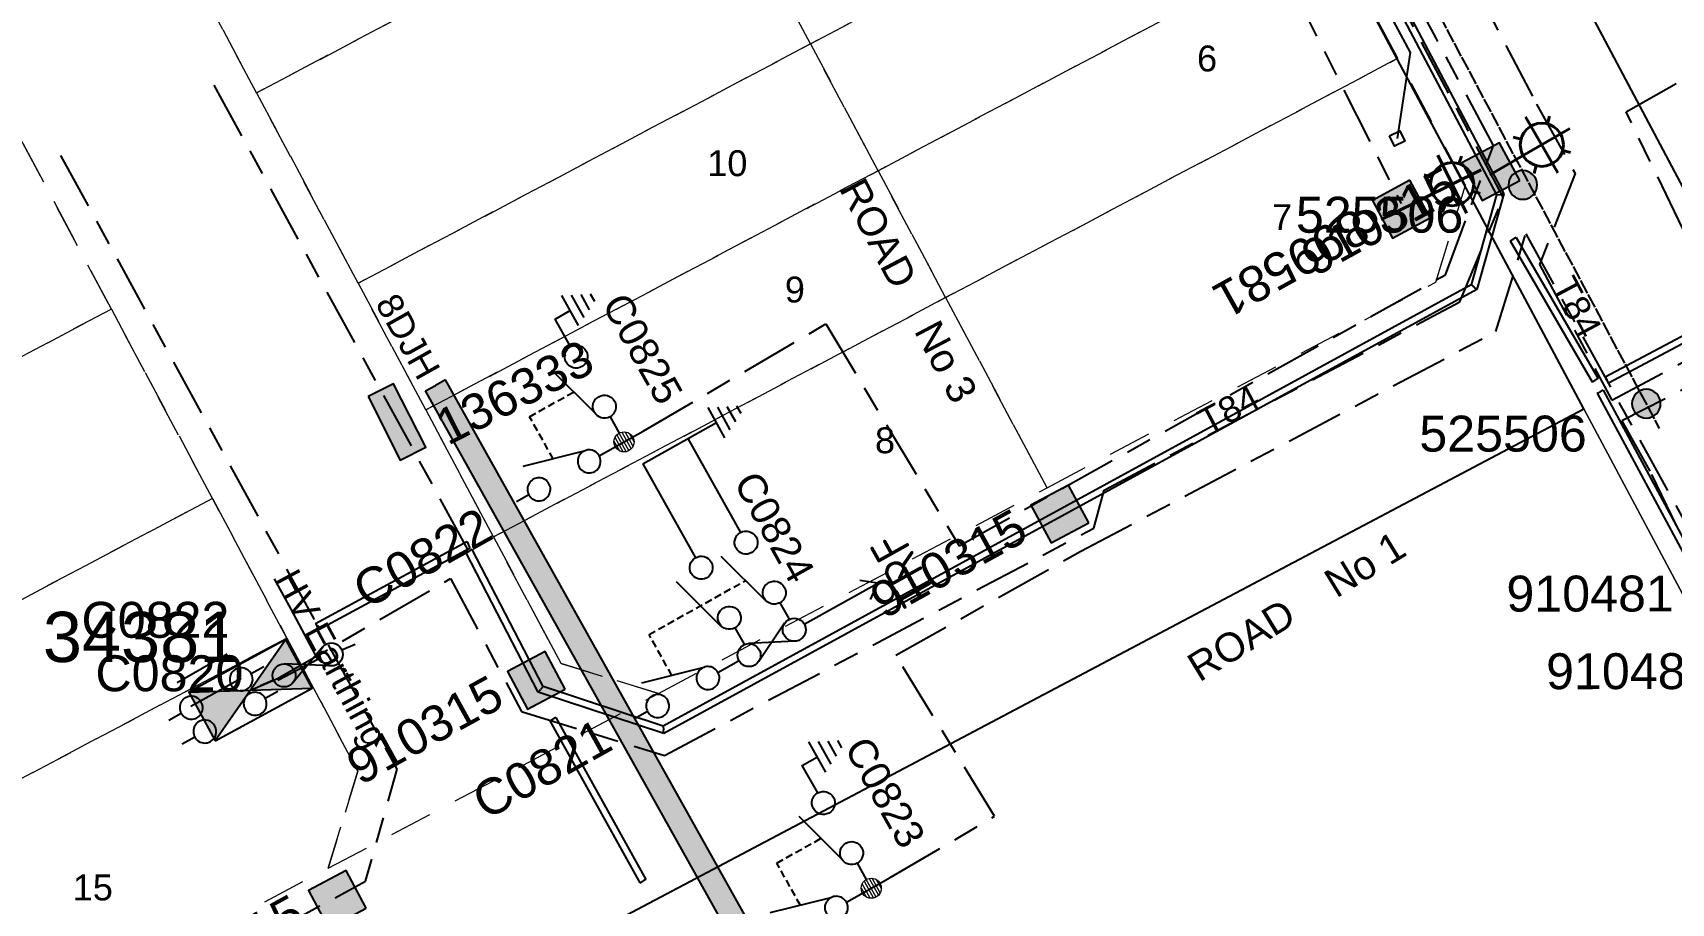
# Model space of a CAD drawing. Header units: metres. Extents: x 303173 to 305738, y 6269065 to 6269981.
# Drawn here: x 303649.8 to 303763.8, y 6269515.2 to 6269575.8 of the extents above; entities that cross this region are included whole.
import ezdxf
from ezdxf.enums import TextEntityAlignment as Align

# ---------------------------------------------------------------- set-up
doc = ezdxf.new("R2010")
doc.units = ezdxf.units.M
for name, pattern in [('A', [0]), ('Cable Exist OH', [1, 1, 0]), ('Cable Exist UG', [8.2, 4, -1.2, 1.8, -1.2]), ('CENTERX2', [4, 2.5, -0.5, 0.5, -0.5]), ('Dash', [5, 3, -2]), ('DASHED', [0.75, 0.5, -0.25])]:
    doc.linetypes.add(name, pattern=pattern)
doc.layers.add('_User kerb', color=7, linetype='Continuous', transparency=0.4)
for name, color, linetype in [('_User Poles removed', 7, 'Continuous'), ('_User_SL_COLUMN', 7, 'Continuous'), ('Equip_HV_NEW', 7, 'Continuous'), ('Equip_LV_EXT', 7, 'Continuous'), ('Equip_SP_SL_EXT', 7, 'Continuous'), ('Mains_HV_EXT', 7, 'Continuous'), ('Mains_LV_EXT', 7, 'Continuous'), ('Mains_LV_SL_EXT', 7, 'Continuous'), ('Notes_HV_MISC', 7, 'Continuous'), ('Services_SP_EXT', 7, 'Continuous'), ('Sub_SP_EXT', 7, 'Continuous'), ('SupportsUG_SP_LV_EXT', 7, 'Continuous'), ('SupportsUG_SP_LV_SL_EXT', 7, 'Continuous'), ('UG_Details_SP_MISC', 7, 'Continuous')]:
    doc.layers.add(name, color=color, linetype=linetype)
for name, color, linetype, lineweight, transparency in [('Cadastre Developer_SP_EXT', 7, 'Continuous', 5, 0.7), ('Cadastre Land Parcels_SP_EXT', 7, 'Continuous', 5, 0.7), ('Cadastre Roads_SP_EXT', 7, 'Continuous', 5, 0.7)]:
    doc.layers.add(name, color=color, linetype=linetype, lineweight=lineweight, transparency=transparency)
doc.layers.add('Features_HIDE', color=7, linetype='Continuous', plot=False)
doc.styles.add('ARIAL', font='arial.ttf', dxfattribs={"height": 2})
doc.styles.add('COLUMN_LABEL', font='arial.ttf')
doc.styles.add('iecARIAL', font='arial.ttf', dxfattribs={"height": 2})
doc.styles.add('IESYMBOL1', font='isocp.shx')
doc.styles.add('POLE_LABEL', font='arial.ttf')
doc.styles.get("Standard").update_dxf_attribs({"font": 'arial.ttf'})
doc.styles.add('SWG_LABEL', font='arial.ttf')
doc.styles.add('SWITCH_LABEL', font='arial.ttf', dxfattribs={"height": 2.5})
doc.linetypes.add('Cable E UG', pattern='A,6,-0.5,["E",Standard,S=1.7,R=0,X=0.5,Y=-1],-2.9', length=9.4)

# ---------------------------------------------------------------- blocks, each defined once
blk = doc.blocks.new('*U127')
for points in [[(0, 0), (2.46, 3.52), (4.29, 0.14)], [(0, 0), (-4.29, -0.14), (-2.46, -3.52)]]:
    blk.add_hatch(color=256).paths.add_polyline_path(points)
for p, q in [((2.46, 3.52), (-2.46, -3.52)), ((-4.29, -0.14), (4.29, 0.14))]:
    blk.add_line(p, q)
blk.add_lwpolyline([(-2.46, -3.52), (4.29, 0.14), (2.46, 3.52), (-4.29, -0.14)], close=True)
for tag, height, flags, p in [('ASSET_NUM', 3.5, 8, (2, 2)), ('STREET_CODE', 0.2, 9, (1.5, 0)), ('CONSTRUCTED_VOLTAGE', 0.2, 9, (1.5, -0.2)), ('OPERATING_VOLTAGE', 0.2, 9, (1.5, -0.6)), ('ORIENTATION', 0.2, 9, (1.5, -0.8)), ('OWNED_BY', 0.2, 9, (1.5, -1)), ('OPERATED_BY', 0.2, 9, (1.5, -1.2)), ('NO_PHASES', 0.2, 9, (1.5, -0.4)), ('SECONDARY_VOLTAGE', 0.2, 9, (1.5, -1.6)), ('STATE', 0.2, 9, (1.5, -1.8)), ('SUBSTATION_TYPE', 0.2, 9, (1.5, -2.2)), ('MAINTAINED_BY', 0.2, 9, (1.5, -1.4)), ('PARENT', 0.2, 9, (1.5, -2)), ('STREETNAME', 0.2, 9, (1.5, -3)), ('SUBURB', 0.2, 9, (1.5, -3.2)), ('USAGE', 0.2, 9, (1.5, -2.4)), ('LEGEND', 0.2, 9, (1.5, -2.6)), ('LOCATION', 0.2, 9, (1.5, -2.8)), ('NOTES', 0.2, 9, (1.5, -3.4)), ('Z', 0.2, 1, (1.5, -3.6))]:
    blk.add_attdef(tag, text='', height=height, dxfattribs=dict(flags=flags)).set_placement(p, align=Align.MIDDLE_LEFT)
blk = doc.blocks.new('COLUMN_EXT')
blk.add_hatch(color=256).paths.add_polyline_path([(-1.49, 1.48), (-1.49, -1.49), (1.48, -1.49), (1.48, 1.48)])
blk.add_lwpolyline([(-1.49, -1.49), (1.48, -1.49), (1.48, 1.48), (-1.49, 1.48)], close=True)
for tag, height, style, flags, p in [('ASSET_NUM', 2.5, 'COLUMN_LABEL', 8, (2, 2)), ('STRUCTURE_PLANT_NUMBER', 0.2, 'POLE_LABEL', 9, (1.81, 0.03)), ('STREET_CODE', 0.2, 'COLUMN_LABEL', 9, (1.81, -0.2))]:
    blk.add_attdef(tag, text='', height=height, dxfattribs=dict(style=style, flags=flags)).set_placement(p, align=Align.MIDDLE_LEFT)
at = {"flags": 9}
for tag, p in [('COLUMN_TYPE', (1.81, -0.4)), ('OWNED_BY', (1.81, -0.6)), ('STATE', (1.81, -0.8)), ('USAGE', (1.81, -1)), ('LEGEND', (1.81, -1.2)), ('STREETNAME', (1.81, -1.6)), ('SUBURB', (1.81, -1.8)), ('LOCATION', (1.81, -1.4)), ('NOTES', (1.81, -2))]:
    blk.add_attdef(tag, text='', height=0.2, dxfattribs=at).set_placement(p, align=Align.MIDDLE_LEFT)
at = {"flags": 1}
blk.add_attdef('Z', (1.81, -2.35), '', height=0.2, dxfattribs=at)
blk = doc.blocks.new('CCP_EXT')
at = {"flags": 9}
for tag, p in [('STATE', (0, -1.8)), ('LEGEND', (0, -1.4)), ('LIFE_SUPPORT', (0, -1.6)), ('NOTES', (0, -2))]:
    blk.add_attdef(tag, text='', height=0.2, dxfattribs=at).set_placement(p, align=Align.MIDDLE_LEFT)
blk.add_wipeout([(0, 0.57), (0.57, 0), (0, -0.57), (-0.57, 0)])
blk.add_lwpolyline([(-0.57, 0), (0, 0.57), (0.57, 0), (0, -0.57), (-0.57, 0)])
at = {"flags": 1}
blk.add_attdef('Z', (0, 0), '', height=0.2, dxfattribs=at)
at = {"flags": 9}
for tag, p in [('CCP_TYPE', (0, 0)), ('CONSTRUCTED_VOLTAGE', (0, -0.2)), ('OPERATING_VOLTAGE', (0, -0.6)), ('ORIENTATION', (0, -0.8)), ('OWNED_BY', (0, -1)), ('NO_PHASES', (0, -0.4)), ('USAGE', (0, -1.2))]:
    blk.add_attdef(tag, text='', height=0.2, dxfattribs=at).set_placement(p, align=Align.MIDDLE_LEFT)
blk = doc.blocks.new('LV_UG_DFUSE_CLOSED_EXT')
for points in [[(1, 0), (0, 0)], [(5.04, 0.73), (2.16, -0.72)], [(5.05, -0.71), (2.16, 0.72)], [(6.2, 0.01), (7.2, 0.01)]]:
    blk.add_lwpolyline(points)
for centre in [(1.8, 0), (5.4, 0.01)]:
    blk.add_circle(centre, 0.8)
at = {"flags": 9}
for tag, p in [('ACTUAL_STATUS', (0, 0)), ('CONSTRUCTED_VOLTAGE', (0, -0.2)), ('OPERATING_VOLTAGE', (0, -0.6)), ('ORIENTATION', (0, -0.8)), ('STATE', (0, -1)), ('SWITCH_TYPE', (0, -1.2)), ('NO_PHASES', (0, -0.4)), ('USAGE', (0, -1.4)), ('NOTES', (0, -1.6))]:
    blk.add_attdef(tag, text='', height=0.2, dxfattribs=at).set_placement(p, align=Align.MIDDLE_LEFT)
at = {"flags": 1}
blk.add_attdef('Z', (0, 0), '', height=0.2, dxfattribs=at)
blk = doc.blocks.new('SWG_HOLEC_SU_EXT')
blk.add_line((1.8, -2), (5.8, -2))
for points in [[(1, 0), (0, 0)], [(6.6, 0), (7.6, 0)]]:
    blk.add_lwpolyline(points)
for points in [[(1.8, -0.8, 1), (1.8, 0.8, 1)], [(5.8, -0.8, 1), (5.8, 0.8, 1)]]:
    blk.add_lwpolyline(points, format="xyb", close=True)
at = {"style": 'SWITCH_LABEL', "flags": 8}
blk.add_attdef('ASSET_NUM', text='', height=2.5, rotation=179.9544, dxfattribs=at).set_placement((-2.4, 0), align=Align.MIDDLE_LEFT)
at = {"flags": 1}
blk.add_attdef('Z', (0, 0), '', height=0.2, dxfattribs=at)
at = {"flags": 9}
for tag, p in [('ACTUAL_STATUS', (0, -0.4)), ('CONSTRUCTED_VOLTAGE', (0, -0.6)), ('OPERATING_VOLTAGE', (0, -1)), ('ORIENTATION', (0, -1.2)), ('NO_PHASES', (0, -0.8)), ('OWNED_BY', (0, -1.4)), ('STATE', (0, -1.8)), ('SWITCH_TYPE', (0, -2)), ('PARENT', (0, -1.6)), ('USAGE', (0, -2.2)), ('STREETNAME', (0, -2.6)), ('SUBURB', (0, -2.8)), ('LOCATION', (0, -2.4)), ('NOTES', (0, -3))]:
    blk.add_attdef(tag, text='', height=0.2, dxfattribs=at).set_placement(p, align=Align.MIDDLE_LEFT)
at = {"style": 'SWITCH_LABEL', "flags": 9}
blk.add_attdef('STREET_CODE', text='', height=0.2, dxfattribs=at).set_placement((0, -0.2), align=Align.MIDDLE_LEFT)
blk = doc.blocks.new('*U108')
at = {"lineweight": 40}
for p, q in [((-0.26, 7.11), (0.07, 6.65)), ((0.55, 3.21), (1.31, 7.65)), ((-1.29, 5.81), (3.15, 5.05)), ((2.62, 6.62), (2.16, 6.29)), ((-0.75, 4.24), (-0.29, 4.56)), ((0, 0), (0.68, 3.95)), ((2.12, 3.74), (1.8, 4.2))]:
    blk.add_line(p, q, dxfattribs=at)
blk.add_circle((0.93, 5.43), 1.5, dxfattribs=at)
at = {"style": 'iecARIAL', "flags": 8}
blk.add_attdef('ASSET_NUM', (1.5, 1.5), '', height=2.5, dxfattribs=at)
for tag, p, height, flags in [('CONSTRUCTED_VOLTAGE', (0.98, -0.65), 0.2, 9), ('CONTROL_TYPE', (0.98, -0.85), 0.2, 9), ('LANTERN_PURPOSE', (0.98, -1.05), 0.2, 9), ('LANTERN_TYPE', (0.98, -1.25), 0.2, 9), ('LNUMBER', (2.18, -3.25), 2.5, 8), ('OPERATING_VOLTAGE', (0.98, -1.65), 0.2, 9), ('ORIENTATION', (0.98, -1.85), 0.2, 9), ('OWNED_BY', (0.98, -2.05), 0.2, 9), ('STATE', (0.98, -2.25), 0.2, 9), ('NO_PHASES', (0.98, -1.45), 0.2, 9), ('USAGE', (0.98, -2.45), 0.2, 9), ('CEXIST', (0.98, -2.65), 0.2, 9), ('CNEW', (0.98, -2.85), 0.2, 9), ('CNUMBER', (0.98, -3.05), 0.2, 9), ('CREMOVE', (0.98, -3.25), 0.2, 9), ('CREPLACE', (0.98, -3.45), 0.2, 9), ('LKINGHEIGHT', (0.98, -3.65), 0.2, 9), ('LBRACKET', (0.98, -3.85), 0.2, 9), ('LBRACKETVOCAB', (0.98, -4.05), 0.2, 9), ('LCATEGORY', (0.98, -4.25), 0.2, 9), ('LCHARGE1', (0.98, -4.45), 0.2, 9), ('LCHARGE1PERCENT', (0.98, -4.65), 0.2, 9), ('LCHARGE2', (0.98, -4.85), 0.2, 9), ('LCHARGE2PERCENT', (0.98, -5.05), 0.2, 9), ('LCHARGE3', (0.98, -5.25), 0.2, 9), ('LCHARGE3PERCENT', (0.98, -5.45), 0.2, 9), ('LEXIST', (0.98, -5.65), 0.2, 9), ('LLAMP', (0.98, -5.85), 0.2, 9), ('LLAMPVOCAB', (0.98, -6.05), 0.2, 9), ('LMAST', (0.98, -6.25), 0.2, 9), ('LMASTVOCAB', (0.98, -6.45), 0.2, 9), ('LNEW', (0.98, -6.65), 0.2, 9), ('LANTNUMBER', (0.98, -6.85), 0.2, 9), ('LOUTREACH', (0.98, -7.25), 0.2, 9), ('LOUTREACHVOCAB', (0.98, -7.45), 0.2, 9), ('LRATECODE', (0.98, -7.65), 0.2, 9), ('LREMOVE', (0.98, -7.85), 0.2, 9), ('LREPLACE', (0.98, -8.05), 0.2, 9), ('STREETNAME', (0.98, -9.25), 0.2, 9), ('LTYPE', (0.98, -8.25), 0.2, 9), ('LTYPEVOCAB', (0.98, -8.45), 0.2, 9), ('LEGEND', (0.98, -8.65), 0.2, 9), ('LOCATION', (0.98, -8.85), 0.2, 9), ('NOTES', (0.98, -9.05), 0.2, 9), ('SUBURB', (0.98, -9.45), 0.2, 1)]:
    blk.add_attdef(tag, p, '', height=height, dxfattribs=dict(flags=flags))
blk = doc.blocks.new('*U110')
at = {"lineweight": 40}
for p, q in [((0, 0), (-0.34, -2.67)), ((-0.24, -1.92), (-0.8, -6.38)), ((-1.79, -2.52), (-1.44, -2.97)), ((1.11, -2.89), (0.66, -3.23)), ((1.71, -4.43), (-2.75, -3.87)), ((-2.15, -5.42), (-1.71, -5.07)), ((0.74, -5.78), (0.4, -5.34))]:
    blk.add_line(p, q, dxfattribs=at)
blk.add_circle((-0.52, -4.15), 1.5, dxfattribs=at)
at = {"style": 'iecARIAL', "flags": 8}
blk.add_attdef('ASSET_NUM', (1.5, 1.5), '', height=2.5, dxfattribs=at)
for tag, p, height, flags in [('CONSTRUCTED_VOLTAGE', (0.98, -0.65), 0.2, 9), ('CONTROL_TYPE', (0.98, -0.85), 0.2, 9), ('LANTERN_PURPOSE', (0.98, -1.05), 0.2, 9), ('LANTERN_TYPE', (0.98, -1.25), 0.2, 9), ('LNUMBER', (2.18, -3.25), 2.5, 8), ('OPERATING_VOLTAGE', (0.98, -1.65), 0.2, 9), ('ORIENTATION', (0.98, -1.85), 0.2, 9), ('OWNED_BY', (0.98, -2.05), 0.2, 9), ('STATE', (0.98, -2.25), 0.2, 9), ('NO_PHASES', (0.98, -1.45), 0.2, 9), ('USAGE', (0.98, -2.45), 0.2, 9), ('CEXIST', (0.98, -2.65), 0.2, 9), ('CNEW', (0.98, -2.85), 0.2, 9), ('CNUMBER', (0.98, -3.05), 0.2, 9), ('CREMOVE', (0.98, -3.25), 0.2, 9), ('CREPLACE', (0.98, -3.45), 0.2, 9), ('LKINGHEIGHT', (0.98, -3.65), 0.2, 9), ('LBRACKET', (0.98, -3.85), 0.2, 9), ('LBRACKETVOCAB', (0.98, -4.05), 0.2, 9), ('LCATEGORY', (0.98, -4.25), 0.2, 9), ('LCHARGE1', (0.98, -4.45), 0.2, 9), ('LCHARGE1PERCENT', (0.98, -4.65), 0.2, 9), ('LCHARGE2', (0.98, -4.85), 0.2, 9), ('LCHARGE2PERCENT', (0.98, -5.05), 0.2, 9), ('LCHARGE3', (0.98, -5.25), 0.2, 9), ('LCHARGE3PERCENT', (0.98, -5.45), 0.2, 9), ('LEXIST', (0.98, -5.65), 0.2, 9), ('LLAMP', (0.98, -5.85), 0.2, 9), ('LLAMPVOCAB', (0.98, -6.05), 0.2, 9), ('LMAST', (0.98, -6.25), 0.2, 9), ('LMASTVOCAB', (0.98, -6.45), 0.2, 9), ('LNEW', (0.98, -6.65), 0.2, 9), ('LANTNUMBER', (0.98, -6.85), 0.2, 9), ('LOUTREACH', (0.98, -7.25), 0.2, 9), ('LOUTREACHVOCAB', (0.98, -7.45), 0.2, 9), ('LRATECODE', (0.98, -7.65), 0.2, 9), ('LREMOVE', (0.98, -7.85), 0.2, 9), ('LREPLACE', (0.98, -8.05), 0.2, 9), ('STREETNAME', (0.98, -9.25), 0.2, 9), ('LTYPE', (0.98, -8.25), 0.2, 9), ('LTYPEVOCAB', (0.98, -8.45), 0.2, 9), ('LEGEND', (0.98, -8.65), 0.2, 9), ('LOCATION', (0.98, -8.85), 0.2, 9), ('NOTES', (0.98, -9.05), 0.2, 9), ('SUBURB', (0.98, -9.45), 0.2, 1)]:
    blk.add_attdef(tag, p, '', height=height, dxfattribs=dict(flags=flags))
blk = doc.blocks.new('SWG_SIE_TRF_NOES_NEW')
for p, q in [((7.01, 0.8), (2.79, 1.95)), ((14.68, 0), (20.54, 0))]:
    blk.add_line(p, q)
at = {"linetype": 'DASHED'}
blk.add_lwpolyline([(4.9, 1.38), (4.9, 4.64), (12.61, 4.64)], dxfattribs=at)
for points in [[(2.2, 0.01), (1.2, 0.01)], [(19.54, -0.75), (20.54, 0), (19.54, 0.75)], [(7.8, 0), (9.45, 0)]]:
    blk.add_lwpolyline(points)
for points in [[(3, -0.79, 1), (3, 0.81, 1)], [(7, -0.8, 1), (7, 0.8, 1)]]:
    blk.add_lwpolyline(points, format="xyb", close=True)
at = {"flags": 1}
blk.add_attdef('Z', (0, 0), '', height=0.2, dxfattribs=at)
at = {"style": 'SWITCH_LABEL', "flags": 9}
blk.add_attdef('STREET_CODE', text='', height=0.2, dxfattribs=at).set_placement((0, -0.2), align=Align.MIDDLE_LEFT)
at = {"flags": 9}
for tag, p in [('ORIENTATION', (0, -0.4)), ('SUBURB', (0, -1)), ('STREETNAME', (0, -1.2)), ('PARENT', (0, -0.6)), ('USAGE', (0, -0.8)), ('OPERATED_BY', (0, -2.11)), ('LOCATION', (0, -1.4)), ('NOTES', (0, -1.6)), ('OWNED_BY', (0, -1.89)), ('MAINTAINED_BY', (0, -2.32))]:
    blk.add_attdef(tag, text='', height=0.2, dxfattribs=at).set_placement(p, align=Align.MIDDLE_LEFT)
blk = doc.blocks.new('SWG_FUSE_NEW')
for points in [[(1.15, 0.72), (4.04, -0.71)], [(1.16, -0.72), (4.04, 0.73)]]:
    blk.add_lwpolyline(points)
for centre in [(0.8, 0), (4.4, 0.01)]:
    blk.add_circle(centre, 0.8)
blk = doc.blocks.new('SWG_SIE_TRF_NEW')
at = {"linetype": 'CENTERX2'}
blk.add_blockref('SWG_SIE_TRF_NOES_NEW', (0, 0), dxfattribs=at)
at = {"linetype": 'CENTERX2', "rotation": 180}
blk.add_blockref('SWG_FUSE_NEW', (14.68, 0), dxfattribs=at)
at = {"style": 'IESYMBOL1'}
blk.add_text('TRF', height=2.5, rotation=89.9826, dxfattribs=at).set_placement((22.51, -0.05), align=Align.MIDDLE_CENTER)
blk = doc.blocks.new('SWG_SIE_SU_NEW')
blk.add_line((5.81, 0.79), (1.59, 1.94))
at = {"linetype": 'A', "lineweight": 0}
for p, q in [((7.98, 0.35), (7.98, -0.37)), ((8.18, -0.58), (8.18, 0.56)), ((8.38, 0.66), (8.38, -0.68)), ((8.58, -0.71), (8.58, 0.69)), ((8.78, 0.66), (8.78, -0.68)), ((8.98, -0.59), (8.98, 0.56)), ((9.18, 0.35), (9.18, -0.38))]:
    blk.add_line(p, q, dxfattribs=at)
at = {"linetype": 'DASHED'}
blk.add_lwpolyline([(3.7, 1.36), (3.7, 4.73), (7.22, 4.73)], dxfattribs=at)
for points in [[(1, 0), (0, 0)], [(6.6, -0.01), (10.1, -0.01)]]:
    blk.add_lwpolyline(points)
for points in [[(1.8, -0.8, 1), (1.8, 0.8, 1)], [(5.8, -0.81, 1), (5.8, 0.79, 1)]]:
    blk.add_lwpolyline(points, format="xyb", close=True)
at = {"linetype": 'A', "lineweight": 0}
blk.add_circle((8.58, -0.01), 0.7, dxfattribs=at)
at = {"style": 'SWG_LABEL', "flags": 8}
blk.add_attdef('ASSET_NUM', text='', height=2.5, rotation=179.9544, dxfattribs=at).set_placement((-2.4, 0.01), align=Align.MIDDLE_LEFT)
at = {"flags": 1}
blk.add_attdef('Z', (0, 0), '', height=0.2, dxfattribs=at)
at = {"style": 'SWITCH_LABEL', "flags": 9}
blk.add_attdef('STREET_CODE', text='', height=0.2, dxfattribs=at).set_placement((0, 0), align=Align.MIDDLE_LEFT)
at = {"flags": 9}
for tag, p in [('ORIENTATION', (0, -0.2)), ('SUBURB', (0, -0.8)), ('STREETNAME', (0, -1)), ('PARENT', (0, -0.4)), ('USAGE', (0, -0.6)), ('LOCATION', (0, -1.2)), ('OPERATED_BY', (-0.01, -1.84)), ('OWNED_BY', (-0.01, -1.62)), ('MAINTAINED_BY', (-0.01, -2.05)), ('NOTES', (0, -1.4))]:
    blk.add_attdef(tag, text='', height=0.2, dxfattribs=at).set_placement(p, align=Align.MIDDLE_LEFT)
blk = doc.blocks.new('SWG_SIE_TRS_ES_1_NEW')
for p, q in [((-6.1, 4.33), (-1.8, 5.55)), ((-6.1, 0.75), (-1.8, 1.97)), ((5.3, -2.29), (7.7, -2.29)), ((5.6, -2.89), (7.4, -2.89)), ((5.9, -3.49), (7.1, -3.49)), ((6.21, -4.09), (6.81, -4.09))]:
    blk.add_line(p, q)
for points in [[(-6.59, 3.56), (-7.89, 3.56)], [(6.5, 3.57), (-0.99, 3.57)], [(6.5, 3.57), (6.5, -2.29)], [(-6.59, -0.02), (-7.89, -0.02)], [(6.5, -0.01), (-0.99, -0.01)]]:
    blk.add_lwpolyline(points)
for points in [[(-5.79, 2.76, -1), (-5.79, 4.36, -1)], [(-1.79, 2.77, -1), (-1.79, 4.37, -1)], [(-5.79, -0.82, -1), (-5.79, 0.78, -1)], [(-1.79, -0.81, -1), (-1.79, 0.79, -1)]]:
    blk.add_lwpolyline(points, format="xyb", close=True)
at = {"flags": 1}
blk.add_attdef('Z', (0, 0), '', height=0.2, dxfattribs=at)
at = {"style": 'SWG_LABEL', "flags": 8}
blk.add_attdef('ASSET_NUM', text='', height=2.5, dxfattribs=at).set_placement((-1.81, -2.26), align=Align.MIDDLE_CENTER)
at = {"style": 'SWITCH_LABEL', "flags": 9}
blk.add_attdef('STREET_CODE', text='', height=0.2, dxfattribs=at).set_placement((0, -0.2), align=Align.MIDDLE_LEFT)
at = {"flags": 9}
for tag, p in [('ORIENTATION', (0, -0.4)), ('SUBURB', (0, -1)), ('STREETNAME', (0, -1.2)), ('PARENT', (0, -0.6)), ('USAGE', (0, -0.8)), ('LOCATION', (0, -1.4)), ('NOTES', (0, -1.6)), ('OWNED_BY', (0.01, -1.8)), ('OPERATED_BY', (0.01, -2.03)), ('MAINTAINED_BY', (0, -2.23))]:
    blk.add_attdef(tag, text='', height=0.2, dxfattribs=at).set_placement(p, align=Align.MIDDLE_LEFT)
blk = doc.blocks.new('SWG_SIE_ES_NEW')
for p, q in [((-5.79, 0.78), (-1.79, 1.93)), ((0.01, -1.21), (2.41, -1.21)), ((0.31, -1.81), (2.11, -1.81)), ((0.61, -2.41), (1.81, -2.41)), ((0.92, -3.01), (1.52, -3.01))]:
    blk.add_line(p, q)
for points in [[(-5.79, -0.82, -1), (-5.79, 0.78, -1)], [(-1.79, -0.81, -1), (-1.79, 0.79, -1)]]:
    blk.add_lwpolyline(points, format="xyb", close=True)
for points in [[(-6.59, -0.02), (-7.89, -0.02)], [(-0.99, -0.01), (1.21, -0.01), (1.21, -1.21)]]:
    blk.add_lwpolyline(points)
at = {"flags": 1}
blk.add_attdef('Z', (0, 0), '', height=0.2, dxfattribs=at)
at = {"style": 'SWITCH_LABEL', "flags": 9}
blk.add_attdef('STREET_CODE', text='', height=0.2, dxfattribs=at).set_placement((0, -0.2), align=Align.MIDDLE_LEFT)
at = {"flags": 9}
for tag, p in [('ORIENTATION', (0, -0.4)), ('SUBURB', (0, -1)), ('STREETNAME', (0, -1.2)), ('PARENT', (0, -0.6)), ('USAGE', (0, -0.8)), ('OPERATED_BY', (0, -2.01)), ('LOCATION', (0, -1.4)), ('NOTES', (0, -1.6)), ('OWNED_BY', (0, -1.78)), ('MAINTAINED_BY', (0, -2.21))]:
    blk.add_attdef(tag, text='', height=0.2, dxfattribs=at).set_placement(p, align=Align.MIDDLE_LEFT)
at = {"style": 'ARIAL', "flags": 8}
blk.add_attdef('ASSET_NUM', text='', height=2, dxfattribs=at).set_placement((14.3, -5.09), align=Align.MIDDLE_RIGHT)
blk = doc.blocks.new('*U89')
for p, q in [((-1.6, 0), (-1.6, 54.05)), ((-1.6, 54.05), (-0.8, 54.05)), ((0, 54.05), (-0.8, 54.05)), ((0, 0), (0, 54.05)), ((-1.6, 0), (-0.8, 0)), ((0, 0), (-0.8, 0))]:
    blk.add_line(p, q)
at = {"style": 'ARIAL'}
blk.add_attdef('SWG_TYPE', text='', height=1.8, rotation=90, dxfattribs=at).set_placement((-0.8, 54.8), align=Align.MIDDLE_LEFT)
blk.add_attdef('SUB_TYPE', text='', height=1.8, rotation=90, dxfattribs=at).set_placement((-0.8, -0.76), align=Align.MIDDLE_RIGHT)
blk = doc.blocks.new('POLE_EXT')
blk.add_hatch(color=256).paths.add_polyline_path([(-1, 0, 1), (1, 0, 1)])
blk.add_lwpolyline([(-1, 0, 1), (1, 0, 1)], format="xyb", close=True)
for tag, height, flags, p in [('pNumber', 2.5, 8, (-17.84, 2.07)), ('OWNED_BY', 0.2, 9, (1.35, -0.4)), ('SPECIAL_USE', 0.2, 9, (1.35, -0.8)), ('STATE', 0.2, 9, (1.35, -1)), ('PARENT', 0.2, 9, (1.35, -0.6)), ('USAGE', 0.2, 9, (1.35, -1.2)), ('cLV', 0.2, 9, (1.35, -1.4)), ('hDepth', 0.2, 9, (1.35, -1.6)), ('hDia', 0.2, 9, (1.35, -1.8)), ('cHV', 0.2, 9, (1.35, -2)), ('LBRACKET', 0.2, 9, (1.35, -2.2)), ('cLinedev', 0.2, 9, (1.35, -3.4)), ('LExisting', 0.2, 9, (1.35, -2.4)), ('LANTNUMBER', 0.2, 9, (1.35, -2.6)), ('LOther', 0.2, 9, (1.35, -2.8)), ('LRemove', 0.2, 9, (1.35, -3)), ('LEGEND', 0.2, 9, (1.35, -3.2)), ('pExisting', 0.2, 9, (1.35, -3.8)), ('pFooting', 0.2, 9, (1.35, -4.4)), ('pNew', 0.2, 9, (1.35, -4.6)), ('LOCATION', 0.2, 9, (1.35, -3.6)), ('PFNUMBER', 0.2, 9, (1.35, -4)), ('NEWPFNUMBER', 0.2, 9, (1.35, -4.2)), ('pRelocate', 0.2, 9, (1.35, -5)), ('pRemove', 0.2, 9, (1.35, -5.2)), ('pReplace', 0.2, 9, (1.35, -5.4)), ('pStay', 0.2, 9, (1.35, -5.6)), ('pType', 0.2, 9, (1.35, -5.8)), ('cspan', 0.2, 9, (1.35, -6)), ('STREETNAME', 0.2, 9, (1.35, -6.2)), ('SUBURB', 0.2, 9, (1.35, -6.4)), ('NOTES', 0.2, 9, (1.35, -6.6)), ('MAINTAINED_BY', 0.2, 9, (1.36, -6.81)), ('OPERATED_BY', 0.2, 9, (1.36, -7.01))]:
    blk.add_attdef(tag, text='', height=height, dxfattribs=dict(flags=flags)).set_placement(p, align=Align.MIDDLE_LEFT)
at = {"style": 'POLE_LABEL'}
for tag, height, flags, p in [('ASSET_NUM', 2.5, 8, (2, 2)), ('STRUCTURE_PLANT_NUMBER', 0.2, 9, (1.35, 0.03)), ('STREET_CODE', 0.2, 9, (1.35, -0.2))]:
    blk.add_attdef(tag, text='', height=height, dxfattribs=dict(at, flags=flags)).set_placement(p, align=Align.MIDDLE_LEFT)
at = {"flags": 1}
blk.add_attdef('Z', (1.35, -7.33), '', height=0.2, dxfattribs=at)
blk = doc.blocks.new('PILLAR_EXT')
blk.add_hatch(color=256).paths.add_polyline_path([(-2.475, 0.99), (-2.475, -0.99), (2.475, -0.99), (2.475, 0.99)])
blk.add_lwpolyline([(-2.475, -0.99), (2.475, -0.99), (2.475, 0.99), (-2.475, 0.99)], close=True)
at = {"style": 'iecARIAL', "flags": 8}
blk.add_attdef('ASSET_NUM', (1.5, 3.5), '', height=2.5, dxfattribs=at)
for tag, p, flags in [('OWNED_BY', (0, -0.2), 9), ('STATE', (0, -0.4), 9), ('SUPPORT_TYPE', (0, -0.6), 9), ('USAGE', (0, -0.8), 9), ('LEGEND', (0, -1), 9), ('LOCATION', (0, -1.2), 9), ('STREETNAME', (0, -1.8), 9), ('SUBURB', (0, -2), 1), ('NOTES', (0, -1.4), 9), ('PARENT', (0, -1.6), 9)]:
    blk.add_attdef(tag, p, '', height=0.2, dxfattribs=dict(flags=flags))

msp = doc.modelspace()

# ---------------------------------------------------------------- hatches: boundary and pattern name
at = {"layer": 'Notes_HV_MISC'}
h = msp.add_hatch(color=256, dxfattribs=at)
h.dxf.hatch_style = 1
h.paths.add_polyline_path([(303704.87, 6269504.48), (303678.47, 6269551.65), (303677.07, 6269550.87), (303703.47, 6269503.7)])

# ---------------------------------------------------------------- linework, layer by layer
at = {"layer": 'Cadastre Developer_SP_EXT', "linetype": 'Dash'}
msp.add_lwpolyline([(303648.87, 6269568.47), (303655.23, 6269556.56), (303662.26, 6269543.38), (303667.44, 6269533.67), (303672.38, 6269524.41), (303670.32, 6269517.66), (303693.3, 6269529.82), (303686.52, 6269531.89), (303681.82, 6269540.71), (303677.11, 6269549.54), (303672.4, 6269558.36), (303672.4, 6269558.36), (303665.33, 6269571.6), (303660.63, 6269580.43), (303655.92, 6269589.25), (303651.21, 6269598.07), (303626.29, 6269644.77)], dxfattribs=at)
for points in [[(303728.27, 6269604.9), (303696.8, 6269588.25), (303703.87, 6269575.01), (303735.34, 6269591.66), (303728.27, 6269604.9)], [(303696.8, 6269588.25), (303692.1, 6269597.08), (303660.63, 6269580.43), (303665.33, 6269571.6), (303696.8, 6269588.25)], [(303735.34, 6269591.66), (303703.87, 6269575.01), (303708.58, 6269566.19), (303740.04, 6269582.84), (303735.34, 6269591.66)], [(303696.8, 6269588.25), (303665.33, 6269571.6), (303672.4, 6269558.36), (303703.87, 6269575.01), (303696.8, 6269588.25)], [(303708.58, 6269566.19), (303703.87, 6269575.01), (303672.4, 6269558.36), (303677.11, 6269549.54), (303708.58, 6269566.19)], [(303655.23, 6269556.56), (303648.87, 6269568.47), (303622.35, 6269554.44), (303628.71, 6269542.53), (303655.23, 6269556.56)], [(303713.28, 6269557.36), (303708.58, 6269566.19), (303677.11, 6269549.54), (303681.82, 6269540.71), (303713.28, 6269557.36)], [(303720.34, 6269544.13), (303713.28, 6269557.36), (303681.82, 6269540.71), (303686.52, 6269531.89), (303693.3, 6269529.82), (303720.34, 6269544.13)], [(303655.23, 6269556.56), (303628.71, 6269542.53), (303635.74, 6269529.35), (303662.26, 6269543.38), (303655.23, 6269556.56)], [(303662.26, 6269543.38), (303635.74, 6269529.35), (303640.92, 6269519.64), (303667.44, 6269533.67), (303662.26, 6269543.38)], [(303672.38, 6269524.41), (303667.44, 6269533.67), (303640.92, 6269519.64), (303648.22, 6269505.97), (303670.32, 6269517.66), (303672.38, 6269524.41)]]:
    msp.add_lwpolyline(points, close=True, dxfattribs=at)
at = {"layer": 'Cadastre Land Parcels_SP_EXT', "linetype": 'Continuous'}
msp.add_lwpolyline([(303825.3, 6269365.23), (303845.66, 6269367.8), (303849.8, 6269376.82), (303757.69, 6269549.63), (303676.48, 6269506.69), (303707.41, 6269448.86), (303755.37, 6269359.17), (303760.47, 6269359.63), (303765.77, 6269353.25), (303825.3, 6269365.23)], close=True, dxfattribs=at)
at = {"layer": 'Features_HIDE', "linetype": 'Continuous'}
msp.add_lwpolyline([(303757.69, 6269549.63), (303713.94, 6269631.65), (303534.84, 6269537.28), (303553.32, 6269503.55), (303572.31, 6269469.12), (303572.39, 6269468.98), (303579.81, 6269455.53), (303676.48, 6269506.69), (303757.69, 6269549.63)], close=True, dxfattribs=at)
at = {"layer": 'Features_HIDE', "linetype": 'Cable E UG'}
for points in [[(303667.73, 6269535.68), (303666.59, 6269537.8)], [(303666.81, 6269530.73), (303669.59, 6269532.2), (303669.59, 6269532.2), (303667.73, 6269535.68)]]:
    msp.add_lwpolyline(points, dxfattribs=at)
at = {"layer": 'Mains_HV_EXT', "linetype": 'Cable Exist UG'}
msp.add_lwpolyline([(303709.43, 6269517.01), (303709.43, 6269517.01), (303716.69, 6269521.27), (303709.81, 6269532.47), (303722.68, 6269539.71), (303751.56, 6269554.99), (303753.65, 6269561.8), (303765.67, 6269540.01), (303765.67, 6269540.01), (303765.67, 6269540.01), (303765.67, 6269540.01)], dxfattribs=at)
at = {"layer": 'Mains_LV_EXT', "linetype": 'Cable Exist UG'}
msp.add_lwpolyline([(303769.22, 6269563.47), (303766.53, 6269562.03), (303770.65, 6269554.07), (303770.65, 6269554.07), (303760.34, 6269548.78), (303762.39, 6269545.06), (303762.39, 6269545.06), (303770.12, 6269529.07)], dxfattribs=at)
at = {"layer": 'UG_Details_SP_MISC'}
for p, q in [((303751.62, 6269564.51), (303749.84, 6269558.24)), ((303752.13, 6269564.57), (303750.25, 6269557.92)), ((303751.62, 6269564.51), (303751.88, 6269564.54)), ((303752.13, 6269564.57), (303751.88, 6269564.54)), ((303752.55, 6269561.31), (303752.76, 6269561.43)), ((303752.55, 6269561.31), (303758.27, 6269551.5)), ((303752.97, 6269561.55), (303752.76, 6269561.43)), ((303752.97, 6269561.55), (303758.69, 6269551.74)), ((303749.84, 6269558.24), (303693.63, 6269527.54)), ((303750.25, 6269557.92), (303693.67, 6269527.02)), ((303749.84, 6269558.24), (303750.05, 6269558.08)), ((303750.25, 6269557.92), (303750.05, 6269558.08)), ((303759.17, 6269551.85), (303771.25, 6269558.28)), ((303759.39, 6269551.43), (303771.48, 6269557.85)), ((303758.27, 6269551.5), (303758.48, 6269551.62)), ((303758.69, 6269551.74), (303758.48, 6269551.62)), ((303759.17, 6269551.85), (303759.28, 6269551.64)), ((303759.39, 6269551.43), (303759.28, 6269551.64)), ((303758.61, 6269550.7), (303758.82, 6269550.81)), ((303758.61, 6269550.7), (303768.73, 6269531.9)), ((303759.03, 6269550.93), (303758.82, 6269550.81)), ((303759.03, 6269550.93), (303769.15, 6269532.13)), ((303669.44, 6269534.68), (303679.97, 6269540.38)), ((303669.67, 6269534.26), (303680.2, 6269539.96)), ((303679.91, 6269539.61), (303680.12, 6269539.72)), ((303684.93, 6269529.9), (303679.91, 6269539.61)), ((303679.97, 6269540.38), (303680.09, 6269540.17)), ((303680.2, 6269539.96), (303680.09, 6269540.17)), ((303680.33, 6269539.83), (303680.12, 6269539.72)), ((303685.27, 6269530.29), (303680.33, 6269539.83)), ((303669.44, 6269534.68), (303669.55, 6269534.47)), ((303669.67, 6269534.26), (303669.55, 6269534.47)), ((303684.93, 6269529.9), (303685.1, 6269530.09)), ((303693.67, 6269527.02), (303684.93, 6269529.9)), ((303685.27, 6269530.29), (303685.1, 6269530.09)), ((303693.63, 6269527.54), (303685.27, 6269530.29)), ((303685.74, 6269527.91), (303685.95, 6269528.03)), ((303685.74, 6269527.91), (303691.99, 6269516.63)), ((303686.16, 6269528.14), (303685.95, 6269528.03)), ((303686.16, 6269528.14), (303692.41, 6269516.87)), ((303693.63, 6269527.54), (303693.65, 6269527.28)), ((303693.67, 6269527.02), (303693.65, 6269527.28)), ((303692.41, 6269516.87), (303692.2, 6269516.75)), ((303691.99, 6269516.63), (303692.2, 6269516.75))]:
    msp.add_line(p, q, dxfattribs=at)
at = {"layer": 'UG_Details_SP_MISC', "color": 7, "linetype": 'Cable Exist UG', "flags": 128}
for points in [[(303662.36, 6269572.13), (303680.19, 6269539.52)], [(303651.69, 6269567.25), (303669.52, 6269534.64)], [(303641.9, 6269500.08), (303646.89, 6269502.67), (303672.91, 6269516.75), (303675.12, 6269524.56), (303669.6, 6269534.52)]]:
    msp.add_lwpolyline(points, dxfattribs=at)

# ---------------------------------------------------------------- block references
at = {"layer": '_User Poles removed'}
ref = msp.add_blockref('POLE_EXT', (303768.08, 6269538.85), dxfattribs=at)
ref.add_attrib('ASSET_NUM', '910481', dxfattribs={"layer": 'Features_HIDE', "height": 2.5, "rotation": 0.0344, "style": 'POLE_LABEL'}).set_placement((303763.95, 6269536.77), align=Align.MIDDLE_RIGHT)
ref = msp.add_blockref('POLE_EXT', (303770.84, 6269533.44), dxfattribs=at)
ref.add_attrib('ASSET_NUM', '910482', dxfattribs={"layer": 'Features_HIDE', "height": 2.5, "rotation": 0.0344, "style": 'POLE_LABEL'}).set_placement((303766.71, 6269531.37), align=Align.MIDDLE_RIGHT)
at = {"layer": '_User_SL_COLUMN'}
ref = msp.add_blockref('COLUMN_EXT', (303744.98, 6269563.51), dxfattribs=dict(at, rotation=208.3344857886009))
ref.add_attrib('ASSET_NUM', '899581', dxfattribs={"layer": 'Features_HIDE', "height": 2.5, "rotation": 209.0898, "style": 'COLUMN_LABEL'}).set_placement((303742.43, 6269562.58), align=Align.MIDDLE_LEFT)
at = {"layer": 'Equip_HV_NEW', "linetype": 'CENTERX2'}
ref = msp.add_blockref('SWG_SIE_ES_NEW', (303686.69, 6269554.81), dxfattribs=dict(at, rotation=119.2335107190406))
ref.add_attrib('ASSET_NUM', ' C0825', dxfattribs={"layer": '0', "height": 2, "rotation": 299.2335, "style": 'ARIAL'}).set_placement((303694.21, 6269550.22), align=Align.MIDDLE_RIGHT)
ref = msp.add_blockref('*U89', (303704.87, 6269504.48), dxfattribs=dict(at, rotation=29.23351071904061))
ref.add_attrib('SUB_TYPE', 'PS', dxfattribs={"layer": '0', "height": 1.8, "rotation": 299.2335, "style": 'ARIAL'}).set_placement((303704.54, 6269503.43), align=Align.MIDDLE_LEFT)
ref.add_attrib('SWG_TYPE', '8DJH', dxfattribs={"layer": '0', "height": 1.8, "rotation": 299.2335, "style": 'ARIAL'}).set_placement((303677.41, 6269551.91), align=Align.MIDDLE_RIGHT)
ref = msp.add_blockref('SWG_SIE_SU_NEW', (303683.41, 6269543.14), dxfattribs=dict(at, rotation=29.23351071904061))
ref.add_attrib('ASSET_NUM', 'C0822', dxfattribs={"layer": '0', "height": 2.5, "rotation": 29.1879, "style": 'SWG_LABEL'}).set_placement((303672.38, 6269536.74), align=Align.MIDDLE_LEFT)
ref = msp.add_blockref('SWG_SIE_TRS_ES_1_NEW', (303698.51, 6269541.87), dxfattribs=dict(at, rotation=119.2335107190406))
ref.add_attrib('ASSET_NUM', 'C0824', dxfattribs={"layer": '0', "height": 2, "rotation": 299.2335, "style": 'SWG_LABEL'}).set_placement((303701.37, 6269541.4), align=Align.MIDDLE_CENTER)
ref = msp.add_blockref('SWG_SIE_TRF_NEW', (303690.63, 6269527.47), dxfattribs=dict(at, rotation=29.23351071904061))
ref.add_attrib('ASSET_NUM', 'C0821', dxfattribs={"layer": '0', "height": 2.5, "rotation": 29.1879, "style": 'SWG_LABEL'}).set_placement((303680.69, 6269522.06), align=Align.MIDDLE_LEFT)
ref = msp.add_blockref('SWG_SIE_ES_NEW', (303703.89, 6269523.75), dxfattribs=dict(at, rotation=119.2335107190406))
ref.add_attrib('ASSET_NUM', 'C0823', dxfattribs={"layer": '0', "height": 2, "rotation": 299.2335, "style": 'ARIAL'}).set_placement((303711.08, 6269519.35), align=Align.MIDDLE_RIGHT)
ref = msp.add_blockref('SWG_SIE_SU_NEW', (303700.61, 6269512.08), dxfattribs=dict(at, rotation=29.23351071904061))
ref.add_attrib('ASSET_NUM', 'C0820', dxfattribs={"layer": '0', "height": 2.5, "rotation": 29.1879, "style": 'SWG_LABEL'}).set_placement((303689.38, 6269505.61), align=Align.MIDDLE_LEFT)
at = {"layer": 'Equip_LV_EXT', "rotation": 23.80585072933298}
msp.add_blockref('LV_UG_DFUSE_CLOSED_EXT', (303665.6, 6269530.34), dxfattribs=at)
at = {"layer": 'Equip_SP_SL_EXT', "rotation": 127.1744308601502}
msp.add_blockref('*U110', (303751.14, 6269565.9), dxfattribs=at)
at = {"layer": 'Features_HIDE'}
ref = msp.add_blockref('POLE_EXT', (303753.44, 6269565.2), dxfattribs=at)
ref.add_attrib('ASSET_NUM', '525506', dxfattribs={"height": 2.5, "rotation": 0.0344, "style": 'POLE_LABEL'}).set_placement((303749.3, 6269563.13), align=Align.MIDDLE_RIGHT)
ref = msp.add_blockref('POLE_EXT', (303762.03, 6269549.98), dxfattribs=at)
ref.add_attrib('ASSET_NUM', '525506', dxfattribs={"height": 2.5, "rotation": 0.0344, "style": 'POLE_LABEL'}).set_placement((303757.89, 6269547.9), align=Align.MIDDLE_RIGHT)
ref = msp.add_blockref('SWG_HOLEC_SU_EXT', (303665.83, 6269531.69), dxfattribs=dict(at, rotation=209.6238689229081))
ref.add_attrib('ASSET_NUM', 'C0822', dxfattribs={"layer": '0', "height": 2.5, "style": 'SWITCH_LABEL'}).set_placement((303663.44, 6269532.94), align=Align.BOTTOM_RIGHT)
ref = msp.add_blockref('SWG_HOLEC_SU_EXT', (303666.81, 6269529.97), dxfattribs=dict(at, rotation=208.9252371040759))
ref.add_attrib('ASSET_NUM', 'C0820', dxfattribs={"layer": '0', "height": 2.5, "style": 'SWITCH_LABEL'}).set_placement((303664.41, 6269531.22), align=Align.MIDDLE_RIGHT)
at = {"layer": 'Sub_SP_EXT'}
ref = msp.add_blockref('*U127', (303664.91, 6269530.05), dxfattribs=at)
ref.add_attrib('ASSET_NUM', '34381', dxfattribs={"layer": '0', "height": 3.5}).set_placement((303664.06, 6269533.75), align=Align.MIDDLE_RIGHT)
at = {"layer": 'SupportsUG_SP_LV_EXT'}
ref = msp.add_blockref('PILLAR_EXT', (303675.1, 6269548.71), dxfattribs=dict(at, rotation=296.8392656626807))
ref.add_attrib('ASSET_NUM', '136333', dxfattribs={"layer": '0', "height": 2.5, "rotation": 26.8393, "style": 'iecARIAL'}).set_placement((303678.07, 6269548.15), align=Align.MIDDLE_LEFT)
at = {"layer": 'SupportsUG_SP_LV_SL_EXT'}
ref = msp.add_blockref('COLUMN_EXT', (303751.21, 6269566.13), dxfattribs=dict(at, rotation=118.0744821256088))
ref.add_attrib('ASSET_NUM', '910315', dxfattribs={"layer": 'Features_HIDE', "height": 2.5, "rotation": 28.9009, "style": 'COLUMN_LABEL'}).set_placement((303747.96, 6269566.59), align=Align.TOP_RIGHT)
ref = msp.add_blockref('COLUMN_EXT', (303721.22, 6269542.31), dxfattribs=dict(at, rotation=118.0744821256088))
ref.add_attrib('ASSET_NUM', '910315', dxfattribs={"layer": 'Features_HIDE', "height": 2.5, "rotation": 28.9009, "style": 'COLUMN_LABEL'}).set_placement((303717.97, 6269542.77), align=Align.TOP_RIGHT)
ref = msp.add_blockref('COLUMN_EXT', (303684.79, 6269530.73), dxfattribs=dict(at, rotation=118.0744821256088))
ref.add_attrib('ASSET_NUM', '910315', dxfattribs={"layer": 'Features_HIDE', "height": 2.5, "rotation": 28.9009, "style": 'COLUMN_LABEL'}).set_placement((303681.53, 6269531.2), align=Align.TOP_RIGHT)
ref = msp.add_blockref('COLUMN_EXT', (303670.95, 6269515.49), dxfattribs=dict(at, rotation=118.0744821256088))
ref.add_attrib('ASSET_NUM', '910315', dxfattribs={"layer": 'Features_HIDE', "height": 2.5, "rotation": 28.9009, "style": 'COLUMN_LABEL'}).set_placement((303667.69, 6269515.95), align=Align.TOP_RIGHT)

# ---------------------------------------------------------------- texts
at = {"layer": 'Cadastre Developer_SP_EXT'}
for s, p in [('6', (303730.77, 6269573.1)), ('10', (303696.69, 6269565.81)), ('7', (303735.99, 6269562.06)), ('9', (303702.09, 6269557.02)), ('8', (303708.36, 6269546.53)), ('15', (303652.54, 6269515.42))]:
    msp.add_text(s, height=1.8, dxfattribs=at).set_placement(p)
at = {"layer": 'Features_HIDE'}
for s, rotation, p in [('T84', 298.0705, (303755.39, 6269558.19)), ('T84', 27.8837, (303731.49, 6269547.77)), ('HV Earthing', 298.3213, (303666.59, 6269537.8))]:
    msp.add_text(s, height=1.8, rotation=rotation, dxfattribs=at).set_placement(p)
at = {"layer": 'Notes_HV_MISC', "style": 'iecARIAL'}
for s, rotation, p in [('ROAD    No 3', 297.7793, (303705.84, 6269564.94)), ('ROAD    No 1', 31.5185, (303730.93, 6269530.57))]:
    msp.add_text(s, height=2, rotation=rotation, dxfattribs=at).set_placement(p)

# ---------------------------------------------------------------- next in the draw order: block references
at = {"layer": 'Services_SP_EXT', "rotation": 340.5570384842513}
msp.add_blockref('CCP_EXT', (303744.7, 6269568.43), dxfattribs=at)

# ---------------------------------------------------------------- next in the draw order: linework, layer by layer
at = {"layer": '_User kerb', "transparency": 33554585}
msp.add_lwpolyline([(303700.76, 6269685.28), (303782.86, 6269530.59, 0.416036), (303795.01, 6269526.91), (303854.27, 6269558.12, 0.417613), (303857.97, 6269570.3), (303775.93, 6269724.87)], format="xyb", dxfattribs=at)
at = {"layer": 'Cadastre Developer_SP_EXT', "linetype": 'Dash'}
for points in [[(303744.75, 6269574.01), (303740.04, 6269582.84), (303708.58, 6269566.19), (303713.28, 6269557.36), (303744.75, 6269574.01)], [(303747.39, 6269558.44), (303749.46, 6269565.19), (303744.75, 6269574.01), (303713.28, 6269557.36), (303720.34, 6269544.13), (303747.39, 6269558.44)]]:
    msp.add_lwpolyline(points, close=True, dxfattribs=at)
at = {"layer": 'Cadastre Roads_SP_EXT', "linetype": 'Continuous'}
msp.add_lwpolyline([(303866.16, 6269363.2), (303877.72, 6269365.3), (303842.97, 6269430.64), (303838.04, 6269439.92), (303797.87, 6269515.45), (303752.96, 6269599.89), (303706.07, 6269688.1), (303701.84, 6269696.06), (303684.94, 6269686.03), (303713.94, 6269631.65), (303757.69, 6269549.63), (303849.8, 6269376.82), (303857.87, 6269361.68), (303866.16, 6269363.2)], close=True, dxfattribs=at)
at = {"layer": 'Features_HIDE', "linetype": 'Cable Exist OH'}
msp.add_lwpolyline([(303716.35, 6269635.63), (303739.88, 6269591.56), (303762.93, 6269548.26)], dxfattribs=at)
at = {"layer": 'Mains_HV_EXT', "linetype": 'Cable Exist UG'}
msp.add_lwpolyline([(303692.23, 6269548.06), (303692.23, 6269548.06), (303692.23, 6269548.06), (303704.94, 6269555.53), (303714.22, 6269540.08), (303714.22, 6269540.08), (303748.06, 6269558.95), (303751.41, 6269567.95), (303747.4, 6269575.42), (303736.29, 6269596.12), (303736.29, 6269596.12), (303716.8, 6269632.79), (303716.8, 6269632.79), (303691.89, 6269679.48)], dxfattribs=at)
at = {"layer": 'Mains_LV_EXT', "linetype": 'Cable Exist UG'}
for points in [[(303739.69, 6269587.75), (303739.69, 6269587.75), (303737.96, 6269590.79), (303742.42, 6269593.19), (303742.42, 6269593.19), (303748.46, 6269582.18), (303754.39, 6269570.82), (303754.39, 6269570.82), (303757.08, 6269565.99), (303754.59, 6269559.67), (303754.59, 6269559.67), (303759.63, 6269550.23), (303768.16, 6269554.78), (303760.63, 6269570.28), (303764.96, 6269572.76), (303767.17, 6269568.57)], [(303664.91, 6269530.05), (303666.8, 6269530.86), (303678.83, 6269537.81), (303678.83, 6269537.81), (303683.77, 6269528.55), (303693.71, 6269525.51), (303723.59, 6269541.32), (303724.3, 6269543.96), (303724.3, 6269543.96), (303749.06, 6269557.06), (303752.08, 6269564.34), (303752.08, 6269564.34), (303744.57, 6269578.6), (303744.57, 6269578.6), (303741.81, 6269583.78)]]:
    msp.add_lwpolyline(points, dxfattribs=at)
at = {"layer": 'Mains_LV_SL_EXT', "linetype": 'Cable Exist UG'}
msp.add_lwpolyline([(303741.49, 6269583.09), (303737.29, 6269579.12), (303737.29, 6269579.12), (303744.97, 6269563.91)], dxfattribs=at)
at = {"layer": 'Services_SP_EXT'}
msp.add_lwpolyline([(303741.81, 6269583.78), (303742.22, 6269580.75), (303742.22, 6269580.75), (303745.6, 6269574.42), (303744.7, 6269568.43)], dxfattribs=at)
at = {"layer": 'UG_Details_SP_MISC'}
for p, q in [((303716.53, 6269630.89), (303751.62, 6269564.51)), ((303716.95, 6269631.12), (303752.13, 6269564.57))]:
    msp.add_line(p, q, dxfattribs=at)

# ---------------------------------------------------------------- next in the draw order: block references
at = {"layer": '_User_SL_COLUMN', "rotation": 306.1830027404635}
msp.add_blockref('*U108', (303743.59, 6269562.8), dxfattribs=at)

doc.saveas('drawing.dxf')
